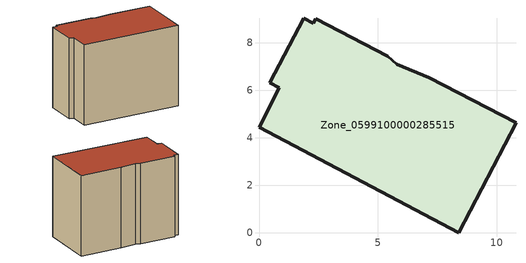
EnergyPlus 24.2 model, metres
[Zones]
Zone_0599100000285515
 floor ground (C_G): 5.8,7.08 7.16,6.52 10.8,4.62 8.4,0 0,4.45 0.86,6.1 0.45,6.31 1.87,9.04 2.28,8.82 2.38,9.01 5.42,7.43 z0
 wall outside (C_F): 8.4,0 10.8,4.62 7.16,6.52 5.8,7.08 5.42,7.43 2.38,9.01 2.28,8.82 1.87,9.04 0.45,6.31 0.86,6.1 0,4.45 8.4,0 z0:7.74
 roof outside (C_R): 5.8,7.08 5.42,7.43 2.38,9.01 2.28,8.82 1.87,9.04 0.45,6.31 0.86,6.1 0,4.45 8.4,0 10.8,4.62 7.16,6.52 z7.74
[BUILDING]
Pand.0599100000285515: North Axis=0; Terrain=City; Loads Convergence Tolerance Value=0.04; Temperature Convergence Tolerance Value=0.4; Solar Distribution=FullExterior; Maximum Number of Warmup Days=25; Minimum Number of Warmup Days=1
[Site:Location]
Rotterdam.The.Hague.AP_ZH_NLD Design_Conditions: Latitude=51.96; Longitude=4.45; Time Zone=1; Elevation=-4.5
[SITE:GROUNDTEMPERATURE:BUILDINGSURFACE]
18, 18, 18, 18, 18, 18, 18, 18, 18, 18, 18, 18
[MATERIAL] Thermal Absorptance=0.9; Solar Absorptance=0.7; Visible Absorptance=0.7
Name | Roughness | Thickness | Conductivity | Density | Specific Heat
G.TC.1946 | MediumSmooth | 0.15 | 1 | 540 | 1210
F.TC.1946 | Rough | 0.3 | 0.857143 | 1920 | 840
R.TC.1946 | MediumRough | 0.2 | 0.909091 | 1500 | 1000
[CONSTRUCTION]
C_G: G.TC.1946
C_F: F.TC.1946
C_R: R.TC.1946
[ZONE]
Zone_0599100000285515: Type=1; Multiplier=1; Ceiling Height=Autocalculate; Volume=Autocalculate; Floor Area=autocalculate; Part of Total Floor Area=Yes
[ZONEINFILTRATION:DESIGNFLOWRATE]
Infil_Zone_0599100000285515: Zone or ZoneList or Space or SpaceList=Zone_0599100000285515; Schedule=AlwaysOn; Design Flow Rate Calculation Method=Flow/Area; Flow Rate per Floor Area=0.003; Constant Term Coefficient=1; Temperature Term Coefficient=0; Velocity Term Coefficient=0; Velocity Squared Term Coefficient=0
[HVACTEMPLATE:ZONE:IDEALLOADSAIRSYSTEM]
Zone_0599100000285515: Maximum Heating Supply Air Temperature=50; Minimum Cooling Supply Air Temperature=13; Maximum Heating Supply Air Humidity Ratio=0.0156; Minimum Cooling Supply Air Humidity Ratio=0.0077; Heating Limit=NoLimit; Cooling Limit=NoLimit; Dehumidification Control Type=ConstantSensibleHeatRatio; Cooling Sensible Heat Ratio=0.7; Dehumidification Setpoint=60; Humidification Control Type=None; Humidification Setpoint=30; Outdoor Air Method=None; Outdoor Air Flow Rate per Person=0.00944; Outdoor Air Flow Rate per Zone Floor Area=0; Outdoor Air Flow Rate per Zone=0; Demand Controlled Ventilation Type=None; Outdoor Air Economizer Type=NoEconomizer; Heat Recovery Type=None; Sensible Heat Recovery Effectiveness=0.7; Latent Heat Recovery Effectiveness=0.65
[ZONECONTROL:THERMOSTAT]
ThermostatControl_Zone_0599100000285515: Zone or ZoneList=Zone_0599100000285515; Control Type Schedule=DualSetpointControlType; Control 1=Thermostat_Zone_0599100000285515; Temperature Difference Between Cutout And Setpoint=0
[THERMOSTATSETPOINT:DUALSETPOINT]
Thermostat_Zone_0599100000285515: Heating Setpoint Temperature Schedule=HeatingSetpoint_Zone_0599100000285515; Cooling Setpoint Temperature Schedule=CoolingSetpoint_Zone_0599100000285515
[SCHEDULE:COMPACT]
HeatingSetpoint_Zone_0599100000285515: Through: 12/31, For: AllDays, Until: 24:00, 21
CoolingSetpoint_Zone_0599100000285515: Through: 12/31, For: AllDays, Until: 24:00, 24
DualSetpointControlType: Through: 12/31, For: AllDays, Until: 24:00, 4
AlwaysOn: Through: 12/31, For: AllDays, Until: 24:00, 1
